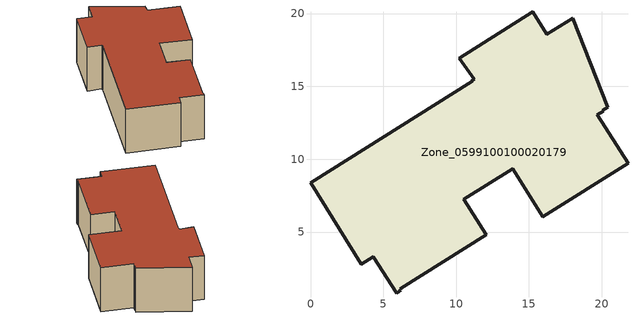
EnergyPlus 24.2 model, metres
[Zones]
Zone_0599100100020179
 floor ground (C_G): 11.07,15.4 11.23,15.5 10.22,16.92 15.25,20.12 16.23,18.57 17.99,19.68 20.41,13.56 20.07,13.35 20.09,13.29 19.7,13.05 21.8,9.71 15.94,6.05 13.87,9.36 10.53,7.25 12.06,4.82 6.16,1.1 6.21,1.02 5.91,0.8 4.32,3.32 3.49,2.8 0,8.37 11.1,15.35 z0
 wall outside (C_F): 21.8,9.71 19.7,13.05 20.09,13.29 20.07,13.35 20.41,13.56 17.99,19.68 16.23,18.57 15.25,20.12 10.22,16.92 11.23,15.5 11.07,15.4 11.1,15.35 0,8.37 3.49,2.8 4.32,3.32 5.91,0.8 6.21,1.02 6.16,1.1 12.06,4.82 10.53,7.25 13.87,9.36 15.94,6.05 21.8,9.71 z0:6.24
 roof outside (C_R): 11.23,15.5 11.07,15.4 11.1,15.35 0,8.37 3.49,2.8 4.32,3.32 5.91,0.8 6.21,1.02 6.16,1.1 12.06,4.82 10.53,7.25 13.87,9.36 15.94,6.05 21.8,9.71 19.7,13.05 20.09,13.29 20.07,13.35 20.41,13.56 17.99,19.68 16.23,18.57 15.25,20.12 10.22,16.92 z6.24
[BUILDING]
Pand.0599100100020179: North Axis=0; Terrain=City; Loads Convergence Tolerance Value=0.04; Temperature Convergence Tolerance Value=0.4; Solar Distribution=FullExterior; Maximum Number of Warmup Days=25; Minimum Number of Warmup Days=1
[Site:Location]
Rotterdam.The.Hague.AP_ZH_NLD Design_Conditions: Latitude=51.96; Longitude=4.45; Time Zone=1; Elevation=-4.5
[SITE:GROUNDTEMPERATURE:BUILDINGSURFACE]
18, 18, 18, 18, 18, 18, 18, 18, 18, 18, 18, 18
[MATERIAL] Thermal Absorptance=0.9; Solar Absorptance=0.7; Visible Absorptance=0.7
Name | Roughness | Thickness | Conductivity | Density | Specific Heat
G.D.2015-2018 | MediumSmooth | 0.15 | 0.0428571 | 540 | 1210
F.D.2015-2018 | Rough | 0.3 | 0.0666667 | 1920 | 840
R.D.2015-2018 | MediumRough | 0.2 | 0.0333333 | 1500 | 1000
[CONSTRUCTION]
C_G: G.D.2015-2018
C_F: F.D.2015-2018
C_R: R.D.2015-2018
[ZONE]
Zone_0599100100020179: Type=1; Multiplier=1; Ceiling Height=Autocalculate; Volume=Autocalculate; Floor Area=autocalculate; Part of Total Floor Area=Yes
[ZONEINFILTRATION:DESIGNFLOWRATE]
Infil_Zone_0599100100020179: Zone or ZoneList or Space or SpaceList=Zone_0599100100020179; Schedule=AlwaysOn; Design Flow Rate Calculation Method=Flow/Area; Flow Rate per Floor Area=0.0021; Constant Term Coefficient=1; Temperature Term Coefficient=0; Velocity Term Coefficient=0; Velocity Squared Term Coefficient=0
[HVACTEMPLATE:ZONE:IDEALLOADSAIRSYSTEM]
Zone_0599100100020179: Maximum Heating Supply Air Temperature=50; Minimum Cooling Supply Air Temperature=13; Maximum Heating Supply Air Humidity Ratio=0.0156; Minimum Cooling Supply Air Humidity Ratio=0.0077; Heating Limit=NoLimit; Cooling Limit=NoLimit; Dehumidification Control Type=ConstantSensibleHeatRatio; Cooling Sensible Heat Ratio=0.7; Dehumidification Setpoint=60; Humidification Control Type=None; Humidification Setpoint=30; Outdoor Air Method=None; Outdoor Air Flow Rate per Person=0.00944; Outdoor Air Flow Rate per Zone Floor Area=0; Outdoor Air Flow Rate per Zone=0; Demand Controlled Ventilation Type=None; Outdoor Air Economizer Type=NoEconomizer; Heat Recovery Type=None; Sensible Heat Recovery Effectiveness=0.7; Latent Heat Recovery Effectiveness=0.65
[ZONECONTROL:THERMOSTAT]
ThermostatControl_Zone_0599100100020179: Zone or ZoneList=Zone_0599100100020179; Control Type Schedule=DualSetpointControlType; Control 1=Thermostat_Zone_0599100100020179; Temperature Difference Between Cutout And Setpoint=0
[THERMOSTATSETPOINT:DUALSETPOINT]
Thermostat_Zone_0599100100020179: Heating Setpoint Temperature Schedule=HeatingSetpoint_Zone_0599100100020179; Cooling Setpoint Temperature Schedule=CoolingSetpoint_Zone_0599100100020179
[SCHEDULE:COMPACT]
HeatingSetpoint_Zone_0599100100020179: Through: 12/31, For: AllDays, Until: 24:00, 21
CoolingSetpoint_Zone_0599100100020179: Through: 12/31, For: AllDays, Until: 24:00, 24
DualSetpointControlType: Through: 12/31, For: AllDays, Until: 24:00, 4
AlwaysOn: Through: 12/31, For: AllDays, Until: 24:00, 1
